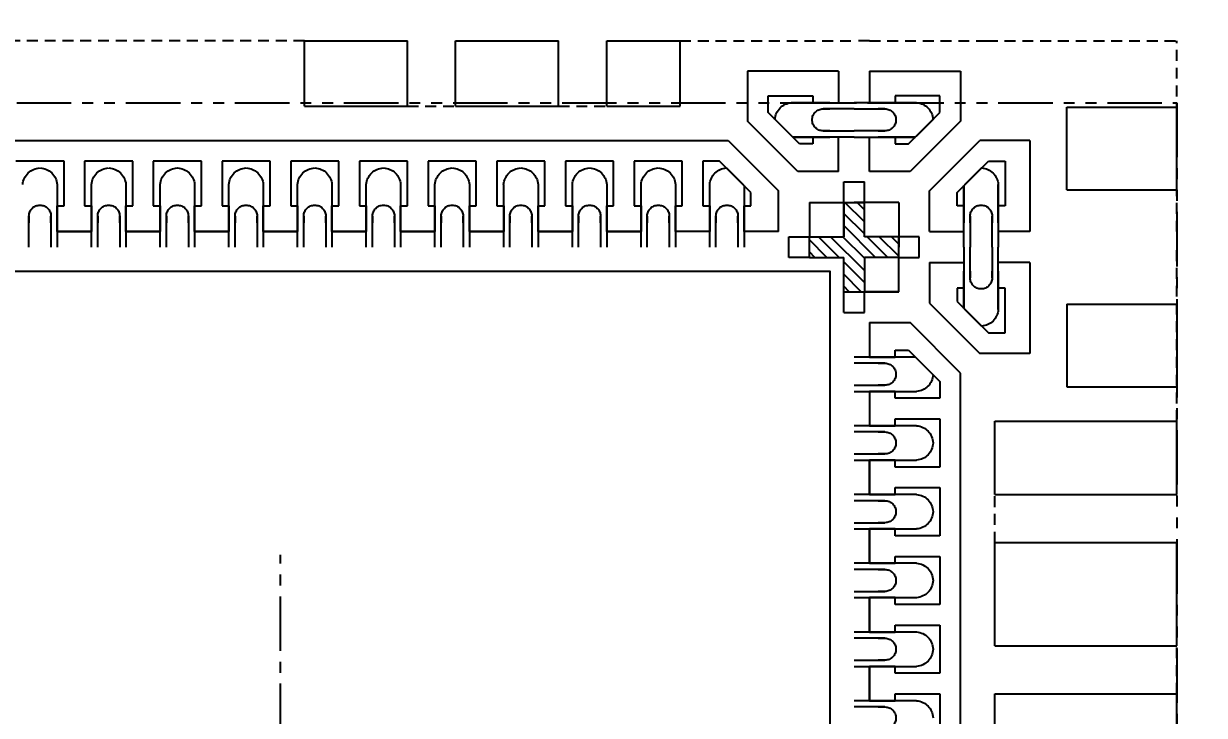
# Model space of a CAD drawing. Extents: x 0 to 864, y 0 to 559.
# Drawn here: x 517.34 to 534.53, y 412.4 to 422.47 of the extents above; entities that cross this region are included whole.
import ezdxf

# ---------------------------------------------------------------- set-up
doc = ezdxf.new("R2010")
doc.units = 0
doc.header["$LTSCALE"] = 12.7
doc.header["$MEASUREMENT"] = 0
doc.header["$PDMODE"] = 2
for name, pattern in [('CENTER', [2, 1.25, -0.25, 0.25, -0.25]), ('HIDDEN', [0.375, 0.25, -0.125]), ('PHANTOM', [2.5, 1.25, -0.25, 0.25, -0.25, 0.25, -0.25])]:
    doc.linetypes.add(name, pattern=pattern)
doc.layers.get('0').update_dxf_attribs({"linetype": 'CONTINUOUS'})
doc.layers.get('DEFPOINTS').update_dxf_attribs({"linetype": 'CONTINUOUS'})
for name, color, linetype in [('SH-01_CENTER', 2, 'CENTER'), ('SH-01_DIM', 4, 'CONTINUOUS'), ('SH-01_HATCH', 10, 'CONTINUOUS'), ('SH-01_HIDDEN', 6, 'HIDDEN'), ('SH-01_MISC', 5, 'CONTINUOUS'), ('SH-01_OBJECT', 7, 'CONTINUOUS'), ('SH-01_PHANTOM', 1, 'PHANTOM')]:
    doc.layers.add(name, color=color, linetype=linetype)
doc.styles.get("Standard").update_dxf_attribs({"font": 'simplex.shx', "width": 0.82})
doc.dimstyles.get("Standard").update_dxf_attribs({"dimtxt": 0.18, "dimasz": 0.18, "dimexe": 0.18, "dimexo": 0.0625, "dimgap": 0.09, "dimtad": 0, "dimtih": 1, "dimtoh": 1, "dimdec": 4, "dimzin": 0, "dimdsep": 46, "dimtxsty": 'Standard', "dimcen": 0.09, "dimadec": 0, "dimazin": 0, "dimtfac": 1, "dimtdec": 4, "dimtofl": 0, "dimtmove": 0, "dimatfit": 3, "dimfxl": 1, "dimtolj": 1, "dimtzin": 0, "dimarcsym": 0})

# ---------------------------------------------------------------- blocks, each defined once
blk = doc.blocks.new('*D84')
at = {"layer": 'DEFPOINTS', "color": 0, "ltscale": 0.05, "transparency": 16777216}
for p in [(715.07, 451.083), (721.681, 428.177), (437.581, 335.717)]:
    blk.add_point(p, dxfattribs=at)
at = {"layer": 'SH-01_DIM', "ltscale": 0.05, "transparency": 16777216}
for p, q in [((715.07, 444.733), (715.07, 451.083)), ((721.681, 438.383), (715.07, 444.733)), ((721.681, 430.717), (721.681, 438.383))]:
    blk.add_line(p, q, dxfattribs=at)
at = {"layer": 'SH-01_DIM', "ltscale": 0.05, "transparency": 16777216, "insert": (715.07, 456.067), "char_height": 1.524, "attachment_point": 5, "rotation": 90}
blk.add_mtext('\\A1; 142.0500', dxfattribs=at)
blk = doc.blocks.new('_Open30')
at = {"color": 0, "lineweight": -2}
for p, q in [((-1, 0.2679), (0, 0)), ((0, 0), (-1, -0.2679)), ((0, 0), (-1, 0))]:
    blk.add_line(p, q, dxfattribs=at)
blk = doc.blocks.new('*D86')
at = {"layer": 'DEFPOINTS', "color": 0, "ltscale": 0.05, "transparency": 16777216}
for p in [(733.081, 428.177), (749.4, 426.634), (437.581, 335.717)]:
    blk.add_point(p, dxfattribs=at)
at = {"layer": 'SH-01_DIM', "ltscale": 0.05, "transparency": 16777216}
for p, q in [((735.621, 428.177), (739.431, 428.177)), ((739.431, 428.177), (743.05, 426.634)), ((743.05, 426.634), (749.4, 426.634))]:
    blk.add_line(p, q, dxfattribs=at)
at = {"layer": 'SH-01_DIM', "ltscale": 0.05, "transparency": 16777216, "insert": (753.909, 426.634), "char_height": 1.524, "attachment_point": 5}
blk.add_mtext('\\A1; 46.2300', dxfattribs=at)
blk = doc.blocks.new('*D87')
at = {"layer": 'DEFPOINTS', "color": 0, "ltscale": 0.05, "transparency": 16777216}
for p in [(743.418, 450.209), (733.081, 428.177), (437.581, 335.717)]:
    blk.add_point(p, dxfattribs=at)
at = {"layer": 'SH-01_DIM', "ltscale": 0.05, "transparency": 16777216}
for p, q in [((743.418, 443.859), (743.418, 450.209)), ((733.081, 437.509), (743.418, 443.859)), ((733.081, 430.717), (733.081, 437.509))]:
    blk.add_line(p, q, dxfattribs=at)
at = {"layer": 'SH-01_DIM', "ltscale": 0.05, "transparency": 16777216, "insert": (743.418, 455.194), "char_height": 1.524, "attachment_point": 5, "rotation": 90}
blk.add_mtext('\\A1; 147.7500', dxfattribs=at)
blk = doc.blocks.new('*D112')
at = {"layer": 'DEFPOINTS', "color": 0, "ltscale": 0.05, "transparency": 16777216}
for p in [(754.597, 450.209), (737.581, 429.717), (437.581, 335.717)]:
    blk.add_point(p, dxfattribs=at)
at = {"layer": 'SH-01_DIM', "ltscale": 0.05, "transparency": 16777216}
for p, q in [((754.597, 443.859), (754.597, 450.209)), ((737.581, 437.509), (754.597, 443.859)), ((737.581, 432.257), (737.581, 437.509))]:
    blk.add_line(p, q, dxfattribs=at)
at = {"layer": 'SH-01_DIM', "ltscale": 0.05, "transparency": 16777216, "insert": (754.597, 459.154), "char_height": 1.524, "attachment_point": 5, "rotation": 90}
blk.add_mtext('\\A1; 150.000±0.0760', dxfattribs=at)
blk = doc.blocks.new('*U59')
at = {"layer": 'SH-01_CENTER', "ltscale": 0.05}
blk.add_line((0, -3.875), (0, 3.875), dxfattribs=at)
at = {"layer": 'SH-01_MISC', "ltscale": 0.05}
blk.add_lwpolyline([(-8, 8), (8, 8), (8, -8), (-8, -8)], close=True, dxfattribs=at)
blk = doc.blocks.new('*U60')
at = {"color": 0, "linetype": 'ByBlock', "lineweight": -2, "transparency": 16777216}
blk.add_blockref('*U59', (167, 150.3), dxfattribs=at)
blk = doc.blocks.new('A$C1BB75304')
at = {"layer": 'SH-01_HIDDEN', "ltscale": 0.05}
for p, q in [((7.38, 14.247), (7.38, 16.78)), ((10.03, 12.48), (10.03, 13.18)), ((7.38, 10.28), (7.38, 10.98))]:
    blk.add_line(p, q, dxfattribs=at)
at = {"layer": 'SH-01_HIDDEN'}
for p, q in [((9.98, 15.87), (9.98, 16.78)), ((10.07, 16.78), (10.07, 16.33)), ((10.39, 16.33), (10.39, 16.78)), ((10.48, 16.78), (10.48, 15.887)), ((9.98, 16.43), (9.98, 15.87)), ((10.07, 16.33), (10.07, 16.43)), ((10.39, 16.43), (10.39, 16.33)), ((10.48, 15.887), (10.48, 16.43)), ((10.223, 15.63), (10.47, 15.877)), ((10.93, 14.923), (11.177, 15.17)), ((11.187, 15.18), (11.73, 15.18)), ((11.187, 15.18), (12.08, 15.18)), ((11.73, 15.09), (11.63, 15.09)), ((11.63, 15.09), (12.08, 15.09)), ((11.73, 14.68), (11.17, 14.68)), ((12.08, 14.68), (11.17, 14.68)), ((11.63, 14.77), (11.73, 14.77)), ((12.08, 14.77), (11.63, 14.77)), ((11.17, 14.18), (11.73, 14.18)), ((11.17, 14.18), (12.08, 14.18)), ((11.73, 14.09), (11.63, 14.09)), ((11.63, 14.09), (12.08, 14.09)), ((11.63, 13.77), (11.73, 13.77)), ((12.08, 13.77), (11.63, 13.77)), ((11.73, 13.68), (11.17, 13.68)), ((12.08, 13.68), (11.17, 13.68)), ((11.17, 13.18), (11.73, 13.18)), ((11.17, 13.18), (12.08, 13.18)), ((11.73, 13.09), (11.63, 13.09)), ((11.63, 13.09), (12.08, 13.09)), ((11.63, 12.77), (11.73, 12.77)), ((12.08, 12.77), (11.63, 12.77)), ((11.73, 12.68), (11.17, 12.68)), ((12.08, 12.68), (11.17, 12.68)), ((11.17, 12.18), (11.73, 12.18)), ((11.17, 12.18), (12.08, 12.18)), ((11.73, 12.09), (11.63, 12.09)), ((11.63, 12.09), (12.08, 12.09)), ((11.63, 11.77), (11.73, 11.77)), ((12.08, 11.77), (11.63, 11.77)), ((11.73, 11.68), (11.17, 11.68)), ((12.08, 11.68), (11.17, 11.68)), ((11.17, 11.18), (11.73, 11.18)), ((11.17, 11.18), (12.08, 11.18)), ((11.73, 11.09), (11.63, 11.09)), ((11.63, 11.09), (12.08, 11.09)), ((11.73, 10.68), (11.17, 10.68)), ((12.08, 10.68), (11.17, 10.68)), ((11.63, 10.77), (11.73, 10.77)), ((12.08, 10.77), (11.63, 10.77)), ((11.17, 10.18), (11.73, 10.18)), ((11.17, 10.18), (12.08, 10.18)), ((11.73, 10.09), (11.63, 10.09)), ((11.63, 10.09), (12.08, 10.09))]:
    blk.add_line(p, q, dxfattribs=at)
for centre, radius, start, end in [((10.23, 16.33), 0.16, 180, 0), ((10.238, 15.888), 0.259, 184.0841, 266.6512), ((11.63, 14.93), 0.16, 90, 270), ((11.188, 14.938), 0.259, 183.3488, 265.9159), ((11.188, 13.923), 0.258, 93.9895, 178.3485), ((11.188, 13.937), 0.258, 181.6517, 266.0098), ((11.63, 13.93), 0.16, 90, 270), ((11.188, 12.923), 0.258, 93.9895, 178.3485), ((11.63, 12.93), 0.16, 90, 270), ((11.188, 12.937), 0.258, 181.6517, 266.0098), ((11.188, 11.923), 0.258, 93.9895, 178.3485), ((11.63, 11.93), 0.16, 90, 270), ((11.188, 11.937), 0.258, 181.6517, 266.0098), ((11.188, 10.923), 0.258, 93.9895, 178.3485), ((11.63, 10.93), 0.16, 90, 270), ((11.188, 10.937), 0.258, 181.6517, 266.0098), ((11.188, 9.923), 0.258, 93.9895, 178.3485), ((11.63, 9.93), 0.16, 90, 270)]:
    blk.add_arc(centre, radius, start, end, dxfattribs=at)
at = {"layer": 'SH-01_OBJECT', "ltscale": 0.05}
for p, q in [((9.52, 16.555), (9.52, 15.23)), ((9.52, 16.555), (9.98, 16.555)), ((10.98, 16.555), (10.48, 16.555)), ((11.43, 16.63), (11.93, 16.63)), ((11.43, 16.63), (11.93, 16.63)), ((11.93, 16.63), (11.93, 16.13)), ((11.93, 16.63), (11.93, 16.13)), ((8.98, 15.947), (7.38, 15.947)), ((11.855, 15.68), (11.263, 15.68)), ((11.855, 15.68), (11.855, 15.18)), ((8.98, 14.747), (7.38, 14.747)), ((11.855, 14.68), (11.855, 14.18)), ((10.03, 14.247), (7.38, 14.247)), ((7.38, 13.18), (7.38, 14.247)), ((11.855, 13.18), (11.855, 13.68)), ((11.855, 13.68), (11.855, 13.18)), ((10.03, 13.18), (7.38, 13.18)), ((11.855, 12.18), (11.855, 12.68)), ((11.855, 12.68), (11.855, 12.18)), ((7.38, 10.98), (7.38, 12.48)), ((10.03, 12.48), (7.38, 12.48)), ((11.855, 11.18), (11.855, 11.68)), ((11.855, 11.68), (11.855, 11.18)), ((10.03, 10.98), (7.38, 10.98)), ((11.855, 10.18), (11.855, 10.68)), ((11.855, 10.68), (11.855, 10.18)), ((7.38, 8.78), (7.38, 10.28)), ((10.03, 10.28), (7.38, 10.28)), ((7.38, 8.78), (7.38, 10.28))]:
    blk.add_line(p, q, dxfattribs=at)
at = {"layer": 'SH-01_OBJECT'}
for p, q in [((9.98, 16.18), (9.98, 16.555)), ((10.48, 16.555), (10.48, 16.18)), ((10.98, 16.555), (10.98, 15.963)), ((11.43, 16.13), (11.43, 16.63)), ((9.88, 15.53), (9.88, 16.18)), ((9.88, 16.18), (9.98, 16.18)), ((10.48, 16.18), (10.58, 16.18)), ((10.58, 16.18), (10.58, 15.987)), ((10.58, 15.987), (10.123, 15.53)), ((11.93, 16.13), (11.43, 16.13)), ((10.98, 15.963), (10.247, 15.23)), ((10.53, 14.947), (11.263, 15.68)), ((10.123, 15.53), (9.88, 15.53)), ((9.52, 15.23), (10.247, 15.23)), ((11.287, 15.28), (10.83, 14.823)), ((11.48, 15.28), (11.287, 15.28)), ((11.48, 15.18), (11.48, 15.28)), ((11.855, 15.18), (11.48, 15.18)), ((10.53, 1.913), (10.53, 14.947)), ((10.83, 14.823), (10.83, 14.58)), ((11.48, 14.58), (11.48, 14.68)), ((11.48, 14.68), (11.855, 14.68)), ((10.83, 14.58), (11.48, 14.58)), ((11.48, 14.28), (10.83, 14.28)), ((10.83, 14.28), (10.83, 13.58)), ((11.48, 14.18), (11.48, 14.28)), ((11.855, 14.18), (11.48, 14.18)), ((10.83, 13.58), (11.48, 13.58)), ((11.48, 13.58), (11.48, 13.68)), ((11.48, 13.68), (11.855, 13.68)), ((11.48, 13.28), (10.83, 13.28)), ((10.83, 13.28), (10.83, 12.58)), ((11.48, 13.18), (11.48, 13.28)), ((11.855, 13.18), (11.48, 13.18)), ((10.83, 12.58), (11.48, 12.58)), ((11.48, 12.58), (11.48, 12.68)), ((11.48, 12.68), (11.855, 12.68)), ((11.48, 12.28), (10.83, 12.28)), ((10.83, 12.28), (10.83, 11.58)), ((11.48, 12.18), (11.48, 12.28)), ((11.855, 12.18), (11.48, 12.18)), ((10.83, 11.58), (11.48, 11.58)), ((11.48, 11.58), (11.48, 11.68)), ((11.48, 11.68), (11.855, 11.68)), ((11.48, 11.28), (10.83, 11.28)), ((10.83, 11.28), (10.83, 10.58)), ((11.48, 11.18), (11.48, 11.28)), ((11.855, 11.18), (11.48, 11.18)), ((11.48, 10.58), (11.48, 10.68)), ((11.48, 10.68), (11.855, 10.68)), ((10.83, 10.58), (11.48, 10.58)), ((11.48, 10.28), (10.83, 10.28)), ((10.83, 10.28), (10.83, 9.58)), ((11.48, 10.18), (11.48, 10.28)), ((11.855, 10.18), (11.48, 10.18))]:
    blk.add_line(p, q, dxfattribs=at)
at = {"layer": 'SH-01_OBJECT', "linetype": 'Continuous'}
for p, q in [((11.43, 16.13), (11.43, 16.63)), ((11.43, 16.13), (11.93, 16.13)), ((7.38, 15.947), (7.38, 14.747)), ((8.98, 15.947), (8.98, 14.747)), ((10.03, 13.18), (10.03, 14.247)), ((10.03, 10.98), (10.03, 12.48)), ((10.03, 8.78), (10.03, 10.28))]:
    blk.add_line(p, q, dxfattribs=at)
blk = doc.blocks.new('A$C5C007AA3')
at = {"layer": 'SH-01_HIDDEN'}
for p, q in [((1.68, 3), (1.68, 2.107)), ((1.77, 2.55), (1.77, 3)), ((2.09, 3), (2.09, 2.55)), ((2.18, 2.09), (2.18, 3)), ((9.98, 2.09), (9.98, 3)), ((10.07, 3), (10.07, 2.55)), ((10.39, 2.55), (10.39, 3)), ((10.48, 3), (10.48, 2.107)), ((1.68, 2.107), (1.68, 2.65)), ((1.77, 2.65), (1.77, 2.55)), ((2.09, 2.55), (2.09, 2.65)), ((2.18, 2.65), (2.18, 2.09)), ((9.98, 2.65), (9.98, 2.09)), ((10.07, 2.55), (10.07, 2.65)), ((10.39, 2.65), (10.39, 2.55)), ((10.48, 2.107), (10.48, 2.65)), ((1.937, 1.85), (1.69, 2.097)), ((10.223, 1.85), (10.47, 2.097)), ((0.08, 1.4), (0.973, 1.4)), ((0.973, 1.4), (0.43, 1.4)), ((1.23, 1.143), (0.983, 1.39)), ((10.93, 1.143), (11.177, 1.39)), ((11.187, 1.4), (11.73, 1.4)), ((12.08, 1.4), (11.187, 1.4)), ((0.53, 1.31), (0.08, 1.31)), ((0.43, 1.31), (0.53, 1.31)), ((11.73, 1.31), (11.63, 1.31)), ((11.63, 1.31), (12.08, 1.31)), ((0.08, 0.99), (0.53, 0.99)), ((0.99, 0.9), (0.08, 0.9)), ((0.53, 0.99), (0.43, 0.99)), ((0.43, 0.9), (0.99, 0.9)), ((11.73, 0.9), (11.17, 0.9)), ((11.17, 0.9), (12.08, 0.9)), ((11.63, 0.99), (11.73, 0.99)), ((12.08, 0.99), (11.63, 0.99))]:
    blk.add_line(p, q, dxfattribs=at)
at = {"layer": 'SH-01_HIDDEN', "ltscale": 0.05}
for p, q in [((4.78, 2.775), (4.78, 3)), ((7.38, 2.775), (7.38, 3)), ((4.78, 2.775), (4.78, 1.067)), ((7.38, 2.775), (7.38, 1.067)), ((4.78, 1.067), (4.78, 0)), ((7.38, 1.067), (7.38, 0)), ((0.305, 0), (0.08, 0)), ((0.305, 0), (2.013, 0)), ((2.013, 0), (4.78, 0)), ((10.147, 0), (7.38, 0)), ((11.855, 0), (10.147, 0)), ((11.855, 0), (12.08, 0))]:
    blk.add_line(p, q, dxfattribs=at)
at = {"layer": 'SH-01_HIDDEN'}
for centre, radius, start, end in [((1.93, 2.55), 0.16, 180, 0), ((10.23, 2.55), 0.16, 180, 0), ((1.922, 2.108), 0.259, 273.3488, 355.9159), ((10.238, 2.108), 0.259, 184.0841, 266.6512), ((0.53, 1.15), 0.16, 270, 90), ((11.63, 1.15), 0.16, 90, 270), ((0.972, 1.158), 0.259, 274.0841, 356.6512), ((11.188, 1.158), 0.259, 183.3488, 265.9159)]:
    blk.add_arc(centre, radius, start, end, dxfattribs=at)
at = {"layer": 'SH-01_OBJECT', "linetype": 'Continuous'}
for p, q in [((0.73, 2.35), (0.73, 3)), ((0.73, 2.35), (0.73, 3)), ((11.43, 2.35), (11.43, 3)), ((0.73, 2.35), (0.08, 2.35)), ((0.73, 2.35), (0.08, 2.35)), ((11.43, 2.35), (12.08, 2.35)), ((3.18, 2.167), (3.18, 0.967)), ((4.78, 2.167), (4.78, 0.967)), ((7.38, 2.167), (7.38, 0.967)), ((8.98, 2.167), (8.98, 0.967))]:
    blk.add_line(p, q, dxfattribs=at)
at = {"layer": 'SH-01_OBJECT'}
for p, q in [((1.18, 2.775), (1.18, 2.183)), ((1.68, 2.775), (1.68, 2.4)), ((2.18, 2.4), (2.18, 2.775)), ((9.98, 2.4), (9.98, 2.775)), ((10.48, 2.775), (10.48, 2.4)), ((10.98, 2.775), (10.98, 2.183)), ((1.68, 2.4), (1.58, 2.4)), ((1.58, 2.4), (1.58, 2.207)), ((2.28, 2.4), (2.18, 2.4)), ((2.28, 1.75), (2.28, 2.4)), ((9.88, 1.75), (9.88, 2.4)), ((9.88, 2.4), (9.98, 2.4)), ((10.48, 2.4), (10.58, 2.4)), ((10.58, 2.4), (10.58, 2.207)), ((1.18, 2.183), (1.913, 1.45)), ((1.58, 2.207), (2.037, 1.75)), ((10.58, 2.207), (10.123, 1.75)), ((10.98, 2.183), (10.247, 1.45)), ((0.897, 1.9), (0.305, 1.9)), ((1.63, 1.167), (0.897, 1.9)), ((10.53, 1.167), (11.263, 1.9)), ((11.263, 1.9), (11.855, 1.9)), ((2.037, 1.75), (2.28, 1.75)), ((10.123, 1.75), (9.88, 1.75)), ((0.305, 1.4), (0.68, 1.4)), ((0.68, 1.4), (0.68, 1.5)), ((0.68, 1.5), (0.873, 1.5)), ((0.873, 1.5), (1.33, 1.043)), ((2.64, 1.45), (1.913, 1.45)), ((9.52, 1.45), (10.247, 1.45)), ((11.287, 1.5), (10.83, 1.043)), ((11.48, 1.5), (11.287, 1.5)), ((11.48, 1.4), (11.48, 1.5)), ((11.855, 1.4), (11.48, 1.4)), ((1.33, 1.043), (1.33, 0.8)), ((1.63, 0.44), (1.63, 1.167)), ((10.53, 0.44), (10.53, 1.167)), ((10.83, 1.043), (10.83, 0.8)), ((0.68, 0.9), (0.305, 0.9)), ((0.68, 0.8), (0.68, 0.9)), ((11.48, 0.8), (11.48, 0.9)), ((11.48, 0.9), (11.855, 0.9)), ((1.33, 0.8), (0.68, 0.8)), ((10.83, 0.8), (11.48, 0.8))]:
    blk.add_line(p, q, dxfattribs=at)
at = {"layer": 'SH-01_OBJECT', "ltscale": 0.05}
for p, q in [((1.18, 2.775), (1.68, 2.775)), ((2.64, 2.775), (2.18, 2.775)), ((2.64, 1.45), (2.64, 2.775)), ((9.52, 1.45), (9.52, 2.775)), ((9.52, 2.775), (9.98, 2.775)), ((10.98, 2.775), (10.48, 2.775)), ((3.18, 2.167), (4.78, 2.167)), ((8.98, 2.167), (7.38, 2.167)), ((0.305, 1.9), (0.305, 1.4)), ((11.855, 1.9), (11.855, 1.4)), ((0.305, 0.44), (0.305, 0.9)), ((3.18, 0.967), (4.78, 0.967)), ((8.98, 0.967), (7.38, 0.967)), ((11.855, 0.44), (11.855, 0.9)), ((0.305, 0.44), (1.63, 0.44)), ((11.855, 0.44), (10.53, 0.44))]:
    blk.add_line(p, q, dxfattribs=at)
blk = doc.blocks.new('A$C1BE279AF')
at = {"layer": 'SH-01_HATCH', "ltscale": 0.05}
h = blk.add_hatch(dxfattribs=at)
h.set_pattern_fill('ANSI31', color=10)
h.set_pattern_definition([(45, (2.30032, -1.11), (-0.0883883, 0.0883883), [])])
h.paths.add_polyline_path([(1.69, 1.19), (1.19, 1.19), (1.19, 1.69), (0.89, 1.69), (0.89, 1.19), (0.39, 1.19), (0.39, 0.89), (0.89, 0.89), (0.89, 0.39), (1.19, 0.39), (1.19, 0.89), (1.69, 0.89)])
at = {"layer": 'SH-01_HIDDEN'}
for p, q in [((0.89, 1.99), (1.19, 1.99)), ((0.89, 1.99), (0.89, 1.69)), ((1.19, 1.99), (1.19, 1.69)), ((0.09, 1.19), (0.09, 0.89)), ((0.39, 1.19), (0.09, 1.19)), ((1.69, 1.19), (1.99, 1.19)), ((1.99, 1.19), (1.99, 0.89)), ((0.09, 0.89), (0.39, 0.89)), ((1.99, 0.89), (1.69, 0.89)), ((0.89, 0.39), (0.89, 0.09)), ((1.19, 0.39), (1.19, 0.09)), ((0.89, 0.09), (1.19, 0.09))]:
    blk.add_line(p, q, dxfattribs=at)
at = {"layer": 'SH-01_OBJECT'}
for p, q in [((0.89, 1.69), (1.19, 1.69)), ((0.89, 1.69), (0.89, 1.19)), ((1.19, 1.19), (1.19, 1.69)), ((0.39, 1.19), (0.39, 0.89)), ((0.39, 1.19), (0.89, 1.19)), ((1.69, 1.19), (1.19, 1.19)), ((1.69, 1.19), (1.69, 0.89)), ((0.39, 0.89), (0.89, 0.89)), ((0.89, 0.39), (0.89, 0.89)), ((0.89, 0.89), (0.89, 0.89)), ((1.69, 0.89), (1.19, 0.89)), ((1.19, 0.89), (1.19, 0.89)), ((1.19, 0.89), (1.19, 0.39)), ((0.89, 0.39), (1.19, 0.39))]:
    blk.add_line(p, q, dxfattribs=at)
blk = doc.blocks.new('A$C6EB0439C')
at = {"layer": 'SH-01_HIDDEN'}
for p, q in [((21.24, 3), (21.24, 2.55)), ((21.56, 2.55), (21.56, 3)), ((21.65, 2.09), (21.65, 3)), ((22.15, 3), (22.15, 2.09)), ((22.24, 3), (22.24, 2.55)), ((22.56, 2.55), (22.56, 3)), ((22.65, 2.09), (22.65, 3)), ((23.15, 3), (23.15, 2.09)), ((23.24, 3), (23.24, 2.55)), ((23.56, 2.55), (23.56, 3)), ((23.65, 2.09), (23.65, 3)), ((24.15, 3), (24.15, 2.09)), ((24.24, 3), (24.24, 2.55)), ((24.56, 2.55), (24.56, 3)), ((24.65, 2.09), (24.65, 3)), ((25.15, 3), (25.15, 2.09)), ((25.24, 3), (25.24, 2.55)), ((25.56, 2.55), (25.56, 3)), ((25.65, 2.09), (25.65, 3)), ((26.15, 3), (26.15, 2.09)), ((26.24, 3), (26.24, 2.55)), ((26.56, 2.55), (26.56, 3)), ((26.65, 2.09), (26.65, 3)), ((27.15, 3), (27.15, 2.09)), ((27.24, 3), (27.24, 2.55)), ((27.56, 2.55), (27.56, 3)), ((27.65, 2.09), (27.65, 3)), ((28.15, 3), (28.15, 2.09)), ((28.24, 3), (28.24, 2.55)), ((28.56, 2.55), (28.56, 3)), ((28.65, 2.09), (28.65, 3)), ((29.15, 3), (29.15, 2.09)), ((29.24, 3), (29.24, 2.55)), ((29.56, 2.55), (29.56, 3)), ((29.65, 2.09), (29.65, 3)), ((30.15, 3), (30.15, 2.09)), ((30.24, 3), (30.24, 2.55)), ((30.56, 2.55), (30.56, 3)), ((30.65, 2.09), (30.65, 3)), ((31.15, 3), (31.15, 2.09)), ((31.24, 3), (31.24, 2.55)), ((31.56, 2.55), (31.56, 3)), ((31.65, 2.107), (31.65, 3)), ((21.24, 2.55), (21.24, 2.65)), ((21.56, 2.65), (21.56, 2.55)), ((21.65, 2.09), (21.65, 2.65)), ((22.15, 2.65), (22.15, 2.09)), ((22.24, 2.55), (22.24, 2.65)), ((22.56, 2.65), (22.56, 2.55)), ((22.65, 2.09), (22.65, 2.65)), ((23.15, 2.65), (23.15, 2.09)), ((23.24, 2.55), (23.24, 2.65)), ((23.56, 2.65), (23.56, 2.55)), ((23.65, 2.09), (23.65, 2.65)), ((24.15, 2.65), (24.15, 2.09)), ((24.24, 2.55), (24.24, 2.65)), ((24.56, 2.65), (24.56, 2.55)), ((24.65, 2.09), (24.65, 2.65)), ((25.15, 2.65), (25.15, 2.09)), ((25.24, 2.55), (25.24, 2.65)), ((25.56, 2.65), (25.56, 2.55)), ((25.65, 2.09), (25.65, 2.65)), ((26.15, 2.65), (26.15, 2.09)), ((26.24, 2.55), (26.24, 2.65)), ((26.56, 2.65), (26.56, 2.55)), ((26.65, 2.09), (26.65, 2.65)), ((27.15, 2.65), (27.15, 2.09)), ((27.24, 2.55), (27.24, 2.65)), ((27.56, 2.65), (27.56, 2.55)), ((27.65, 2.09), (27.65, 2.65)), ((28.15, 2.65), (28.15, 2.09)), ((28.24, 2.55), (28.24, 2.65)), ((28.56, 2.65), (28.56, 2.55)), ((28.65, 2.09), (28.65, 2.65)), ((29.15, 2.65), (29.15, 2.09)), ((29.24, 2.55), (29.24, 2.65)), ((29.56, 2.65), (29.56, 2.55)), ((29.65, 2.09), (29.65, 2.65)), ((30.15, 2.65), (30.15, 2.09)), ((30.24, 2.55), (30.24, 2.65)), ((30.56, 2.65), (30.56, 2.55)), ((30.65, 2.09), (30.65, 2.65)), ((31.15, 2.65), (31.15, 2.09)), ((31.24, 2.55), (31.24, 2.65)), ((31.56, 2.65), (31.56, 2.55)), ((31.65, 2.107), (31.65, 2.65)), ((31.393, 1.85), (31.64, 2.097)), ((32.1, 1.143), (32.347, 1.39)), ((32.357, 1.4), (32.9, 1.4)), ((33.25, 1.4), (32.357, 1.4)), ((32.9, 1.31), (32.8, 1.31)), ((32.8, 1.31), (33.25, 1.31)), ((32.9, 0.9), (32.34, 0.9)), ((32.34, 0.9), (33.25, 0.9)), ((32.8, 0.99), (32.9, 0.99)), ((33.25, 0.99), (32.8, 0.99))]:
    blk.add_line(p, q, dxfattribs=at)
at = {"layer": 'SH-01_HIDDEN', "ltscale": 0.05}
for p, q in [((26.75, 0.95), (27.45, 0.95)), ((28.95, 0.95), (29.65, 0.95)), ((25.25, 0), (16.55, 0)), ((30.717, 0), (33.25, 0))]:
    blk.add_line(p, q, dxfattribs=at)
at = {"layer": 'SH-01_HIDDEN'}
for centre, radius, start, end in [((21.4, 2.55), 0.16, 180, 0), ((22.4, 2.55), 0.16, 180, 0), ((23.4, 2.55), 0.16, 180, 0), ((24.4, 2.55), 0.16, 180, 0), ((25.4, 2.55), 0.16, 180, 0), ((26.4, 2.55), 0.16, 180, 0), ((27.4, 2.55), 0.16, 180, 0), ((28.4, 2.55), 0.16, 180, 0), ((29.4, 2.55), 0.16, 180, 0), ((30.4, 2.55), 0.16, 180, 0), ((31.4, 2.55), 0.16, 180, 0), ((21.407, 2.108), 0.258, 183.9902, 268.3483), ((21.393, 2.108), 0.258, 271.6515, 356.0105), ((22.407, 2.108), 0.258, 183.9902, 268.3483), ((22.393, 2.108), 0.258, 271.6515, 356.0105), ((23.407, 2.108), 0.258, 183.9902, 268.3483), ((23.393, 2.108), 0.258, 271.6515, 356.0105), ((24.407, 2.108), 0.258, 183.9902, 268.3483), ((24.393, 2.108), 0.258, 271.6515, 356.0105), ((25.407, 2.108), 0.258, 183.9902, 268.3483), ((25.393, 2.108), 0.258, 271.6515, 356.0105), ((26.407, 2.108), 0.258, 183.9902, 268.3483), ((26.393, 2.108), 0.258, 271.6515, 356.0105), ((27.407, 2.108), 0.258, 183.9902, 268.3483), ((27.393, 2.108), 0.258, 271.6515, 356.0105), ((28.407, 2.108), 0.258, 183.9902, 268.3483), ((28.393, 2.108), 0.258, 271.6515, 356.0105), ((29.407, 2.108), 0.258, 183.9902, 268.3483), ((29.393, 2.108), 0.258, 271.6515, 356.0105), ((30.407, 2.108), 0.258, 183.9902, 268.3483), ((30.393, 2.108), 0.258, 271.6515, 356.0105), ((31.408, 2.108), 0.259, 184.0841, 266.6512), ((32.8, 1.15), 0.16, 90, 270), ((32.358, 1.158), 0.259, 183.3488, 265.9159)]:
    blk.add_arc(centre, radius, start, end, dxfattribs=at)
at = {"layer": 'SH-01_OBJECT', "ltscale": 0.05}
for p, q in [((21.65, 2.775), (22.15, 2.775)), ((22.15, 2.775), (21.65, 2.775)), ((22.65, 2.775), (23.15, 2.775)), ((23.15, 2.775), (22.65, 2.775)), ((23.65, 2.775), (24.15, 2.775)), ((24.15, 2.775), (23.65, 2.775)), ((24.65, 2.775), (25.15, 2.775)), ((25.15, 2.775), (24.65, 2.775)), ((25.65, 2.775), (26.15, 2.775)), ((26.15, 2.775), (25.65, 2.775)), ((26.65, 2.775), (27.15, 2.775)), ((27.15, 2.775), (26.65, 2.775)), ((27.65, 2.775), (28.15, 2.775)), ((28.15, 2.775), (27.65, 2.775)), ((28.65, 2.775), (29.15, 2.775)), ((29.15, 2.775), (28.65, 2.775)), ((29.65, 2.775), (30.15, 2.775)), ((30.15, 2.775), (29.65, 2.775)), ((31.15, 2.775), (30.65, 2.775)), ((32.15, 2.775), (31.65, 2.775)), ((32.15, 2.775), (32.15, 2.183)), ((32.6, 2.85), (33.1, 2.85)), ((33.1, 2.85), (33.1, 2.35)), ((33.025, 1.9), (33.025, 1.4)), ((25.25, 0.95), (25.25, 0)), ((26.75, 0.95), (26.75, 0)), ((27.45, 0.95), (27.45, 0)), ((28.95, 0.95), (28.95, 0)), ((29.65, 0.95), (29.65, 0)), ((30.717, 0.95), (30.717, 0)), ((33.025, 0.44), (33.025, 0.9)), ((33.025, 0.44), (31.7, 0.44)), ((25.25, 0), (26.75, 0)), ((27.45, 0), (28.95, 0)), ((29.65, 0), (30.717, 0))]:
    blk.add_line(p, q, dxfattribs=at)
at = {"layer": 'SH-01_OBJECT'}
for p, q in [((21.65, 2.775), (21.65, 2.4)), ((22.15, 2.4), (22.15, 2.775)), ((22.65, 2.775), (22.65, 2.4)), ((23.15, 2.4), (23.15, 2.775)), ((23.65, 2.775), (23.65, 2.4)), ((24.15, 2.4), (24.15, 2.775)), ((24.65, 2.775), (24.65, 2.4)), ((25.15, 2.4), (25.15, 2.775)), ((25.65, 2.775), (25.65, 2.4)), ((26.15, 2.4), (26.15, 2.775)), ((26.65, 2.775), (26.65, 2.4)), ((27.15, 2.4), (27.15, 2.775)), ((27.65, 2.775), (27.65, 2.4)), ((28.15, 2.4), (28.15, 2.775)), ((28.65, 2.775), (28.65, 2.4)), ((29.15, 2.4), (29.15, 2.775)), ((29.65, 2.775), (29.65, 2.4)), ((30.15, 2.4), (30.15, 2.775)), ((30.65, 2.775), (30.65, 2.4)), ((31.15, 2.4), (31.15, 2.775)), ((31.65, 2.775), (31.65, 2.4)), ((21.65, 2.4), (21.75, 2.4)), ((21.75, 2.4), (21.75, 1.75)), ((22.05, 2.4), (22.15, 2.4)), ((22.05, 1.75), (22.05, 2.4)), ((22.65, 2.4), (22.75, 2.4)), ((22.75, 2.4), (22.75, 1.75)), ((23.05, 2.4), (23.15, 2.4)), ((23.05, 1.75), (23.05, 2.4)), ((23.65, 2.4), (23.75, 2.4)), ((23.75, 2.4), (23.75, 1.75)), ((24.05, 2.4), (24.15, 2.4)), ((24.05, 1.75), (24.05, 2.4)), ((24.65, 2.4), (24.75, 2.4)), ((24.75, 2.4), (24.75, 1.75)), ((25.05, 2.4), (25.15, 2.4)), ((25.05, 1.75), (25.05, 2.4)), ((25.65, 2.4), (25.75, 2.4)), ((25.75, 2.4), (25.75, 1.75)), ((26.05, 2.4), (26.15, 2.4)), ((26.05, 1.75), (26.05, 2.4)), ((26.65, 2.4), (26.75, 2.4)), ((26.75, 2.4), (26.75, 1.75)), ((27.05, 2.4), (27.15, 2.4)), ((27.05, 1.75), (27.05, 2.4)), ((27.65, 2.4), (27.75, 2.4)), ((27.75, 2.4), (27.75, 1.75)), ((28.05, 2.4), (28.15, 2.4)), ((28.05, 1.75), (28.05, 2.4)), ((28.65, 2.4), (28.75, 2.4)), ((28.75, 2.4), (28.75, 1.75)), ((29.05, 2.4), (29.15, 2.4)), ((29.05, 1.75), (29.05, 2.4)), ((29.65, 2.4), (29.75, 2.4)), ((29.75, 2.4), (29.75, 1.75)), ((30.05, 2.4), (30.15, 2.4)), ((30.05, 1.75), (30.05, 2.4)), ((30.65, 2.4), (30.75, 2.4)), ((30.75, 2.4), (30.75, 1.75)), ((31.05, 2.4), (31.15, 2.4)), ((31.05, 1.75), (31.05, 2.4)), ((31.65, 2.4), (31.75, 2.4)), ((31.75, 2.4), (31.75, 2.207)), ((31.75, 2.207), (31.293, 1.75)), ((31.417, 1.45), (32.15, 2.183)), ((32.433, 1.9), (31.7, 1.167)), ((33.025, 1.9), (32.433, 1.9)), ((21.75, 1.75), (21.05, 1.75)), ((22.75, 1.75), (22.05, 1.75)), ((23.75, 1.75), (23.05, 1.75)), ((24.75, 1.75), (24.05, 1.75)), ((25.75, 1.75), (25.05, 1.75)), ((26.75, 1.75), (26.05, 1.75)), ((27.75, 1.75), (27.05, 1.75)), ((28.75, 1.75), (28.05, 1.75)), ((29.75, 1.75), (29.05, 1.75)), ((30.75, 1.75), (30.05, 1.75)), ((31.293, 1.75), (31.05, 1.75)), ((18.383, 1.45), (31.417, 1.45)), ((32.457, 1.5), (32, 1.043)), ((32.65, 1.5), (32.457, 1.5)), ((32.65, 1.4), (32.65, 1.5)), ((33.025, 1.4), (32.65, 1.4)), ((31.7, 0.44), (31.7, 1.167)), ((32, 1.043), (32, 0.8)), ((32.65, 0.8), (32.65, 0.9)), ((32.65, 0.9), (33.025, 0.9)), ((32, 0.8), (32.65, 0.8))]:
    blk.add_line(p, q, dxfattribs=at)
at = {"layer": 'SH-01_OBJECT', "linetype": 'Continuous'}
for p, q in [((32.6, 2.35), (32.6, 2.85)), ((32.6, 2.35), (33.1, 2.35)), ((25.25, 0.95), (26.75, 0.95)), ((27.45, 0.95), (28.95, 0.95)), ((29.65, 0.95), (30.717, 0.95))]:
    blk.add_line(p, q, dxfattribs=at)

msp = doc.modelspace()

# ---------------------------------------------------------------- linework, layer by layer
at = {"layer": 'SH-01_PHANTOM', "ltscale": 0.05}
msp.add_lwpolyline([(341.03073, 421.31745), (534.13073, 421.31745), (534.13073, 250.11745), (341.03073, 250.11745)], close=True, dxfattribs=at)

# ---------------------------------------------------------------- block references
at = {"ltscale": 0.05, "xscale": -1, "rotation": 180}
for name, p in [('A$C6EB0439C', (496.18073, 422.21754)), ('A$C5C007AA3', (529.35073, 422.21745))]:
    msp.add_blockref(name, p, dxfattribs=at)
at = {"ltscale": 0.05, "xscale": -1, "row_count": 10, "column_count": 1, "row_spacing": 16.7, "column_spacing": 0}
msp.add_blockref('A$C1BB75304', (541.51073, 252.13754), dxfattribs=at)
msp.add_blockref('*U60', (354.08073, 260.56745))
at = {"layer": 'SH-01_OBJECT', "ltscale": 0.05, "xscale": -1, "rotation": 180, "row_count": 1, "column_count": 12, "row_spacing": 0, "column_spacing": -16.7}
msp.add_blockref('A$C1BE279AF', (344.69073, 420.25754), dxfattribs=at)

# ---------------------------------------------------------------- dimensions: what is measured, and where the dimension line sits
at = {"layer": 'SH-01_DIM', "ltscale": 0.05}
for feature_location, offset, dtype, override, picture, middle in [((737.58073, 429.71745), (17.01634, 20.49165), 1, {"dimscale": 25.4, "dimtxt": 0.06, "dimasz": 0.125, "dimexe": 0.1, "dimexo": 0.1, "dimgap": 0.03, "dimtih": 0, "dimtoh": 0, "dimdec": 3, "dimlfac": 0.5, "dimzin": 1, "dimpost": ' <>\\X', "dimblk": 'Open30', "dimcen": -0.09, "dimclrd": 256, "dimclre": 256, "dimclrt": 256, "dimazin": 1, "dimtol": 1, "dimtp": 0.076, "dimtm": 0.076, "dimtofl": 1, "dimldrblk": 'Open30', "dimlwd": 65535, "dimlwe": 65535}, '*D112', (754.59707, 459.15352)), ((721.68073, 428.17745), (-6.61044, 22.9051), 1, {"dimscale": 25.4, "dimtxt": 0.06, "dimasz": 0.125, "dimexe": 0.1, "dimexo": 0.1, "dimgap": 0.01, "dimtih": 0, "dimtoh": 0, "dimlfac": 0.5, "dimzin": 1, "dimpost": ' <>\\X', "dimblk": 'Open30', "dimcen": -0.09, "dimclrd": 256, "dimclre": 256, "dimclrt": 256, "dimazin": 1, "dimtp": 0.03, "dimtm": 0.03, "dimtofl": 1, "dimldrblk": 'Open30', "dimlwd": 65535, "dimlwe": 65535}, '*D84', (715.07029, 456.06748)), ((733.08073, 428.17745), (10.33773, 22.03165), 1, {"dimscale": 25.4, "dimtxt": 0.06, "dimasz": 0.125, "dimexe": 0.1, "dimexo": 0.1, "dimgap": 0.01, "dimtih": 0, "dimtoh": 0, "dimlfac": 0.5, "dimzin": 1, "dimpost": ' <>\\X', "dimblk": 'Open30', "dimcen": -0.09, "dimclrd": 256, "dimclre": 256, "dimclrt": 256, "dimazin": 1, "dimtp": 0.03, "dimtm": 0.03, "dimtofl": 1, "dimldrblk": 'Open30', "dimlwd": 65535, "dimlwe": 65535}, '*D87', (743.41845, 455.19402)), ((733.08073, 428.17745), (16.31919, -1.54339), 0, {"dimscale": 25.4, "dimtxt": 0.06, "dimasz": 0.125, "dimexe": 0.1, "dimexo": 0.1, "dimgap": 0.01, "dimtih": 0, "dimtoh": 0, "dimlfac": 0.5, "dimzin": 1, "dimpost": ' <>\\X', "dimblk": 'Open30', "dimcen": -0.09, "dimclrd": 256, "dimclre": 256, "dimclrt": 256, "dimazin": 1, "dimtp": 0.03, "dimtm": 0.03, "dimtofl": 1, "dimldrblk": 'Open30', "dimlwd": 65535, "dimlwe": 65535}, '*D86', (753.90878, 426.63405))]:
    dim = msp.add_ordinate_dim(feature_location=feature_location, offset=offset, dtype=dtype, origin=(437.58073, 335.71745), dimstyle='Standard', override=override, dxfattribs=at)
    dim.commit()
    dim.dimension.update_dxf_attribs({"geometry": picture, "text_midpoint": middle})

doc.saveas('drawing.dxf')
